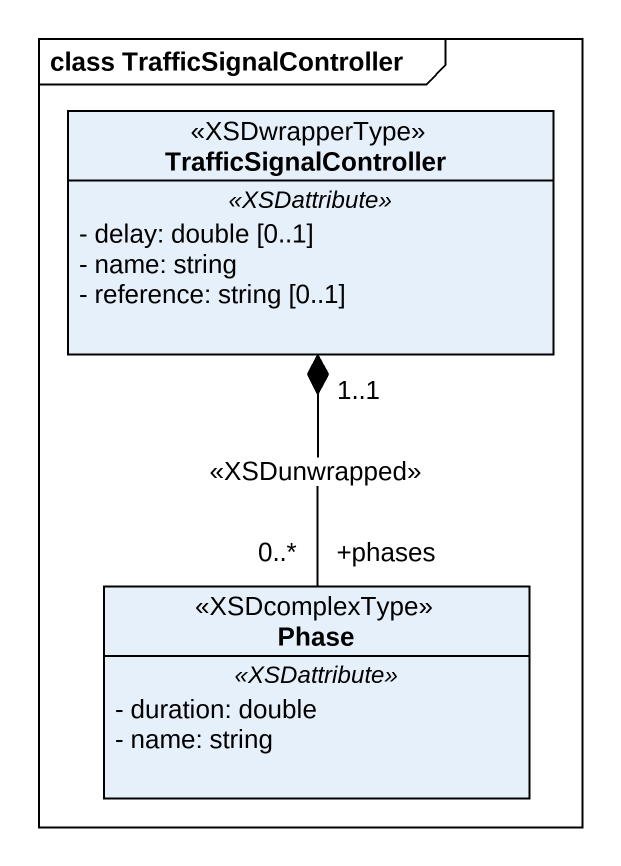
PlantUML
@startuml
mainframe class TrafficSignalController
hide circle
hide empty members
skinparam classAttributeIconSize 0
class TrafficSignalController <<XSDwrapperType>> {
  .. <<XSDattribute>> ..
  - delay: double [0..1]
  - name: string
  - reference: string [0..1]
}
class Phase <<XSDcomplexType>> {
  .. <<XSDattribute>> ..
  - duration: double
  - name: string
}
TrafficSignalController "1..1" *-- "+phases\n0..*" Phase : <<XSDunwrapped>>
@enduml
